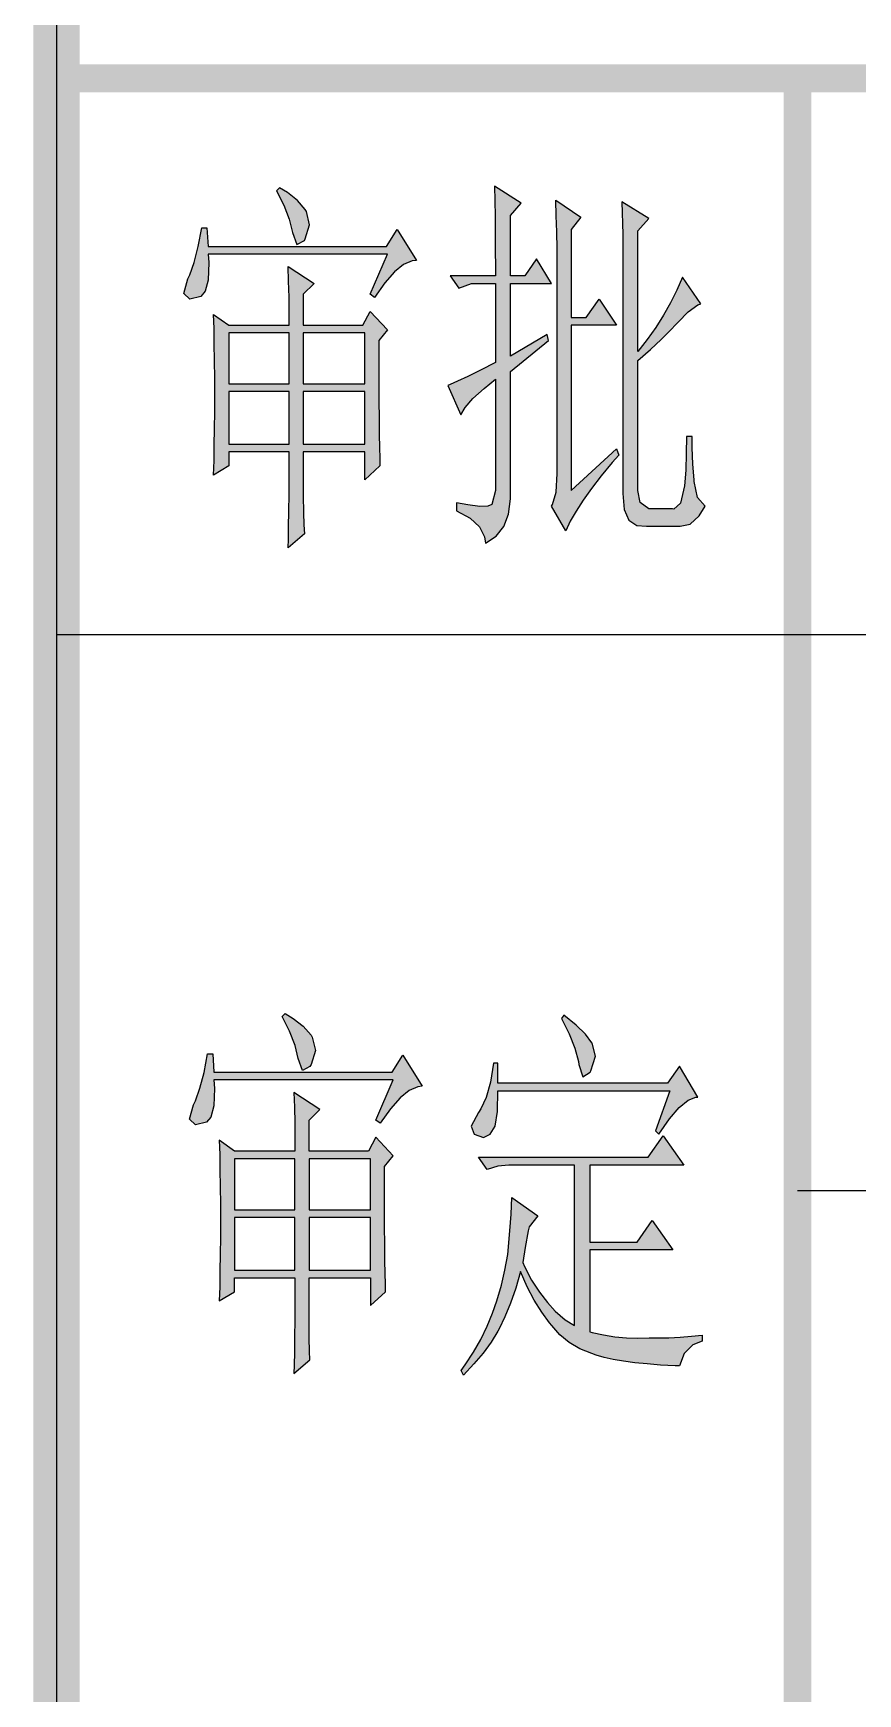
# Model space of a CAD drawing. Extents: x 458975 to 585950, y -118893 to 21149.
# Drawn here: x 501153 to 501954, y -67015 to -65402 of the extents above; entities that cross this region are included whole.
import ezdxf

# ---------------------------------------------------------------- set-up
doc = ezdxf.new("R2010")
doc.units = 0
doc.header["$LTSCALE"] = 1000
doc.header["$MEASUREMENT"] = 0
doc.layers.add('1', color=3, linetype='CONTINUOUS')

msp = doc.modelspace()

# ---------------------------------------------------------------- hatches: boundary and pattern name
at = {"layer": '1'}
h = msp.add_hatch(color=256, dxfattribs=at)
h.paths.add_polyline_path([(501418.5, -65575.3), (501417.3, -65573.4), (501409.8, -65564.7), (501400, -65557), (501392.2, -65552.3), (501389.2, -65555.3), (501396.4, -65569.4), (501401.8, -65583), (501404.9, -65595.9), (501409.1, -65607.6), (501416.4, -65603.7), (501417.3, -65601.8), (501421.5, -65588.2)])
h.paths.add_polyline_path([(501506.7, -65592.9), (501496.1, -65609.3), (501323, -65609.3), (501321.8, -65591.2), (501316.7, -65591.2), (501313.4, -65609.5), (501309.4, -65624.8), (501305, -65637), (501303.1, -65640.7), (501299.3, -65655), (501305.2, -65660.4), (501315.8, -65657.8), (501320, -65652.9), (501323, -65642.1), (501323.5, -65625), (501323, -65616.8), (501497.1, -65616.8), (501480.4, -65655.7), (501484.6, -65658.8), (501494.5, -65644.7), (501503.9, -65634.1), (501512.8, -65626.9), (501521.2, -65623.4), (501525.4, -65622.9)])
h.paths.add_polyline_path([(501497.1, -65690.4), (501480.4, -65672.4), (501473.1, -65685.8), (501415.4, -65685.8), (501415.4, -65655.7), (501425.8, -65645.4), (501400.7, -65628.8), (501401.1, -65643.1), (501401.6, -65658.5), (501401.6, -65685.8), (501343, -65685.8), (501328.2, -65675.4), (501328.7, -65689), (501328.9, -65704), (501329.1, -65720.2), (501329.4, -65737.4), (501329.4, -65769.5), (501329.1, -65786.4), (501328.9, -65802.3), (501328.7, -65817.3), (501328.2, -65831.4), (501343, -65822.3), (501343, -65808.9), (501401.6, -65808.9), (501401.6, -65849.7), (501401.4, -65866.6), (501401.1, -65881.1), (501400.9, -65893.6), (501400.7, -65901.8), (501416.4, -65888.4), (501415.9, -65879.7), (501415.7, -65867.5), (501415.4, -65851.6), (501415.4, -65808.9), (501475.2, -65808.9), (501475.2, -65835.9), (501489.8, -65822.3), (501489.6, -65814.8), (501489.3, -65804.7), (501489.1, -65792), (501489.1, -65776.8), (501488.8, -65758.9), (501488.8, -65700.8)])
h.paths.add_polyline_path([(501475.2, -65742.7), (501415.4, -65742.7), (501415.4, -65693.3), (501475.2, -65693.3)], flags=16)
h.paths.add_polyline_path([(501475.2, -65750.3), (501475.2, -65801.4), (501415.4, -65801.4), (501415.4, -65750.3)], flags=16)
h.paths.add_polyline_path([(501401.6, -65742.7), (501343, -65742.7), (501343, -65693.3), (501401.6, -65693.3)], flags=16)
h.paths.add_polyline_path([(501401.6, -65750.3), (501401.6, -65801.4), (501343, -65801.4), (501343, -65750.3)], flags=16)
h.paths.add_polyline_path([(501653.5, -65700.8), (501652.3, -65694.9), (501616.7, -65715.8), (501616.7, -65645.4), (501656.6, -65645.4), (501642, -65621.2), (501630.5, -65637.9), (501616.7, -65637.9), (501616.7, -65579.3), (501627.2, -65567.3), (501601, -65550.9), (501601.4, -65565), (501601.7, -65580), (501601.9, -65595.9), (501601.9, -65612.6), (501602.1, -65629.9), (501602.1, -65637.9), (501558, -65637.9), (501566.5, -65649.9), (501578.9, -65645.4), (501602.1, -65645.4), (501602.1, -65721.9), (501587.4, -65729.4), (501575.2, -65735.5), (501565.3, -65740.2), (501558, -65743.5), (501555.9, -65744.4), (501568.6, -65772.8), (501572.6, -65765.7), (501580.1, -65757.1), (501591.1, -65747.2), (501602.1, -65738.3), (501602.1, -65846.4), (501598.6, -65859.8), (501594.6, -65861.4), (501586.9, -65861.7), (501575.2, -65860.3), (501564.4, -65858.4), (501564.4, -65865.9), (501577.5, -65873.2), (501586.7, -65881.6), (501591.6, -65891.2), (501592.5, -65897.3), (501602.8, -65890.5), (501610.1, -65881.1), (501614.8, -65869.2), (501616.7, -65854.4), (501616.7, -65730.8)])
h.paths.add_polyline_path([(501675.6, -65685.8), (501719.6, -65685.8), (501702.8, -65660.4), (501690.1, -65678.2), (501675.6, -65678.2), (501675.6, -65592.9), (501684.9, -65580.9), (501660.8, -65564.3), (501661.2, -65579.5), (501661.7, -65595.2), (501661.9, -65611.6), (501661.9, -65829.8), (501661.2, -65847.8), (501657.5, -65860), (501656.6, -65861.4), (501670.4, -65885.4), (501674.8, -65876.2), (501680.5, -65866.4), (501687.3, -65855.8), (501695.5, -65844.3), (501704.9, -65832.1), (501715.4, -65819.2), (501721.8, -65811.9), (501719.6, -65805.8), (501675.6, -65846.4)])
h.paths.add_polyline_path([(501752.7, -65709.4), (501763, -65699.8), (501771.5, -65691.4), (501778.3, -65684.1), (501779.5, -65682.9), (501789.3, -65672.9), (501798.7, -65666), (501801.5, -65664.9), (501783.7, -65639.3), (501778.3, -65651.7), (501772.2, -65664.2), (501765.4, -65676.1), (501757.9, -65688.1), (501749.4, -65699.8), (501740.5, -65711.3), (501740.5, -65594.3), (501751.1, -65582.3), (501724.8, -65565.9), (501725.7, -65597.8), (501726, -65613.7), (501726, -65849.2), (501727.2, -65864.7), (501731.6, -65875), (501739.6, -65880.4), (501749, -65880.9), (501781.6, -65880.9), (501791.4, -65879), (501800.1, -65871), (501805.7, -65861.4), (501798.5, -65853.2), (501795.2, -65837.5), (501795.2, -65835.9), (501793.8, -65820.6), (501793.1, -65804.4), (501793.1, -65793.9), (501787.7, -65793.9), (501787.4, -65810.5), (501787, -65826.5), (501785.8, -65841.7), (501782, -65858.6), (501775.5, -65864.5), (501774.1, -65864.2), (501751.1, -65864.2), (501742.6, -65858.1), (501740.5, -65846.4), (501740.5, -65720.2)])
h = msp.add_hatch(color=256, dxfattribs=at)
h.paths.add_polyline_path([(501654.6, -66654.3), (501647.1, -66644), (501639.8, -66632.5), (501633, -66619.4), (501626.5, -66604.6), (501621.8, -66620.8), (501616.6, -66635.5), (501611.2, -66648.7), (501605.6, -66660.2), (501604.4, -66662.5), (501597.8, -66673.1), (501590.1, -66683.9), (501581.2, -66694.4), (501570.9, -66705.2), (501568.8, -66700.8), (501572.7, -66695.1), (501580.7, -66682.9), (501588, -66670.5), (501594.1, -66657.8), (501599.3, -66645.2), (501603.5, -66633), (501607.9, -66618), (501611.2, -66603.2), (501614, -66588.2), (501616.1, -66565), (501617.3, -66548.8), (501618, -66532.6), (501643.3, -66550.6), (501634.9, -66561.2), (501634, -66565.2), (501630.9, -66581.4), (501628.6, -66595.7), (501630.4, -66599.9), (501637.2, -66613), (501644.8, -66624.8), (501652.7, -66634.6), (501660.2, -66643.1), (501669.9, -66651.5), (501679, -66657.1), (501679, -66501.2), (501615, -66501.2), (501604.4, -66502.3), (501594.1, -66505.6), (501585.6, -66493.6), (501750.3, -66493.6), (501765.1, -66472.8), (501785, -66501.2), (501693.8, -66501.2), (501693.8, -66576.2), (501739.7, -66576.2), (501754.5, -66555.1), (501774.5, -66583.7), (501693.8, -66583.7), (501693.8, -66663.2), (501695.9, -66663.7), (501707.1, -66666), (501718.2, -66667.9), (501729.4, -66669.1), (501740.5, -66669.3), (501751.5, -66669.1), (501758.7, -66669.1), (501770.5, -66668.9), (501781.7, -66668.2), (501792.5, -66667.4), (501802.8, -66666.3), (501802.8, -66672.1), (501793.9, -66675.7), (501785.5, -66684.1), (501780.8, -66696.1), (501776.6, -66696.1), (501762.5, -66695.4), (501749.4, -66694.4), (501737.4, -66693.2), (501726.4, -66691.8), (501716.5, -66690), (501707.6, -66688.1), (501699.9, -66685.7), (501695.7, -66684.3), (501684.2, -66679.6), (501673.8, -66673.5), (501664.7, -66666), (501657, -66657.1)])
h.paths.add_polyline_path([(501760.9, -66471.1), (501771.2, -66456.4), (501780.6, -66445.3), (501789.2, -66438.3), (501796.7, -66435.2), (501798.6, -66435.2), (501780.8, -66405.2), (501769.3, -66421.6), (501604.4, -66421.6), (501604.4, -66402.2), (501600.2, -66402.2), (501597.4, -66420.7), (501593.2, -66435.5), (501588, -66446.7), (501585.6, -66450.3), (501578.6, -66463.6), (501581.4, -66471.1), (501590.6, -66474.6), (501597.1, -66471.1), (501601.8, -66463.6), (501604.2, -66449.3), (501604.4, -66429.1), (501771.4, -66429.1), (501757.6, -66468.1)])
h.paths.add_polyline_path([(501421, -66487.8), (501421, -66457.8), (501431.3, -66447.2), (501406.2, -66430.8), (501406.7, -66444.9), (501407.2, -66460.3), (501407.2, -66487.8), (501348.5, -66487.8), (501333.7, -66477.2), (501334.2, -66491.1), (501334.4, -66505.8), (501334.7, -66522), (501334.9, -66539.4), (501334.9, -66571.3), (501334.7, -66588.2), (501334.4, -66604.1), (501334.2, -66619.4), (501333.7, -66633.2), (501348.5, -66624.3), (501348.5, -66610.7), (501407.2, -66610.7), (501407.2, -66651.5), (501406.9, -66668.4), (501406.7, -66682.9), (501406.5, -66695.4), (501406.2, -66703.6), (501421.9, -66690.2), (501421.5, -66681.8), (501421.2, -66669.3), (501421, -66653.4), (501421, -66610.7), (501480.8, -66610.7), (501480.8, -66637.7), (501495.3, -66624.3), (501495.1, -66616.6), (501494.9, -66606.5), (501494.6, -66593.8), (501494.6, -66578.6), (501494.4, -66560.7), (501494.4, -66502.8), (501502.6, -66492.2), (501486, -66474.2), (501478.7, -66487.8)])
h.paths.add_polyline_path([(501421, -66495.3), (501421, -66544.8), (501480.8, -66544.8), (501480.8, -66495.3)], flags=16)
h.paths.add_polyline_path([(501348.5, -66495.3), (501348.5, -66544.8), (501407.2, -66544.8), (501407.2, -66495.3)], flags=16)
h.paths.add_polyline_path([(501480.8, -66603.2), (501480.8, -66552.3), (501421, -66552.3), (501421, -66603.2)], flags=16)
h.paths.add_polyline_path([(501407.2, -66603.2), (501407.2, -66552.3), (501348.5, -66552.3), (501348.5, -66603.2)], flags=16)
h.paths.add_polyline_path([(501327.4, -66393.3), (501328.6, -66411.1), (501501.7, -66411.1), (501512.2, -66394.7), (501531, -66424.7), (501526.8, -66425.2), (501518.3, -66428.7), (501509.4, -66435.9), (501500, -66446.5), (501490.2, -66460.6), (501486, -66457.8), (501502.6, -66418.6), (501328.6, -66418.6), (501329, -66426.8), (501328.6, -66443.9), (501325.5, -66454.7), (501321.3, -66459.6), (501310.8, -66462.2), (501304.9, -66456.8), (501308.6, -66442.7), (501310.5, -66439), (501315, -66426.6), (501319, -66411.3), (501322.2, -66393.3)])
h.paths.add_polyline_path([(501397.8, -66354.1), (501405.5, -66358.8), (501415.4, -66366.5), (501422.9, -66375.2), (501424, -66377.1), (501427.1, -66390), (501422.9, -66403.6), (501421.9, -66405.5), (501414.7, -66409.4), (501410.4, -66397.7), (501407.4, -66385), (501402, -66371.2), (501394.7, -66357.1)])
h.paths.add_polyline_path([(501694.7, -66409.7), (501699.2, -66395.6), (501695.9, -66382.9), (501695.7, -66382.7), (501689.6, -66374.3), (501680.4, -66365.3), (501668.4, -66355.7), (501666.3, -66358.8), (501673.8, -66373.8), (501679.2, -66387.9), (501682.8, -66400.8), (501683.2, -66403.6), (501687, -66415.5), (501694, -66410.9)])

# ---------------------------------------------------------------- linework, layer by layer
for p, q in [((501175.5, -64076.8), (501175.5, -69226.1)), ((501175.5, -65986.1), (506575.5, -65986.1)), ((501895.5, -66526.1), (506575.5, -66526.1))]:
    msp.add_line(p, q, dxfattribs=at)
at = {"layer": '1', "const_width": 45}
msp.add_lwpolyline([(501175.5, -64006.5), (517375.5, -64006.5), (517375.5, -69226.1), (501175.5, -69226.1)], close=True, dxfattribs=at)
at = {"layer": '1', "const_width": 27}
for points in [[(501175.5, -65446.1), (517375.5, -65446.1)], [(501895.5, -65446.1), (501895.5, -69226.1)]]:
    msp.add_lwpolyline(points, dxfattribs=at)
at = {"layer": '1'}
for points in [[(501421.5, -65588.2), (501418.5, -65575.3), (501417.3, -65573.4), (501409.8, -65564.7), (501400, -65557), (501392.2, -65552.3), (501389.2, -65555.3), (501396.4, -65569.4), (501401.8, -65583), (501404.9, -65595.9), (501409.1, -65607.6), (501416.4, -65603.7), (501417.3, -65601.8)], [(501564.4, -65858.4), (501564.4, -65865.9), (501577.5, -65873.2), (501586.7, -65881.6), (501591.6, -65891.2), (501592.5, -65897.3), (501602.8, -65890.5), (501610.1, -65881.1), (501614.8, -65869.2), (501616.7, -65854.4), (501616.7, -65730.8), (501653.5, -65700.8), (501652.3, -65694.9), (501616.7, -65715.8), (501616.7, -65645.4), (501656.6, -65645.4), (501642, -65621.2), (501630.5, -65637.9), (501616.7, -65637.9), (501616.7, -65579.3), (501627.2, -65567.3), (501601, -65550.9), (501601.4, -65565), (501601.7, -65580), (501601.9, -65595.9), (501601.9, -65612.6), (501602.1, -65629.9), (501602.1, -65637.9), (501558, -65637.9), (501566.5, -65649.9), (501578.9, -65645.4), (501602.1, -65645.4), (501602.1, -65721.9), (501587.4, -65729.4), (501575.2, -65735.5), (501565.3, -65740.2), (501558, -65743.5), (501555.9, -65744.4), (501568.6, -65772.8), (501572.6, -65765.7), (501580.1, -65757.1), (501591.1, -65747.2), (501602.1, -65738.3), (501602.1, -65846.4), (501598.6, -65859.8), (501594.6, -65861.4), (501586.9, -65861.7), (501575.2, -65860.3)], [(501680.5, -65866.4), (501674.8, -65876.2), (501670.4, -65885.4), (501656.6, -65861.4), (501657.5, -65860), (501661.2, -65847.8), (501661.9, -65829.8), (501661.9, -65611.6), (501661.7, -65595.2), (501661.2, -65579.5), (501660.8, -65564.3), (501684.9, -65580.9), (501675.6, -65592.9), (501675.6, -65678.2), (501690.1, -65678.2), (501702.8, -65660.4), (501719.6, -65685.8), (501675.6, -65685.8), (501675.6, -65846.4), (501719.6, -65805.8), (501721.8, -65811.9), (501715.4, -65819.2), (501704.9, -65832.1), (501695.5, -65844.3), (501687.3, -65855.8)], [(501775.5, -65864.5), (501774.1, -65864.2), (501751.1, -65864.2), (501742.6, -65858.1), (501740.5, -65846.4), (501740.5, -65720.2), (501752.7, -65709.4), (501763, -65699.8), (501771.5, -65691.4), (501778.3, -65684.1), (501779.5, -65682.9), (501789.3, -65672.9), (501798.7, -65666), (501801.5, -65664.9), (501783.7, -65639.3), (501778.3, -65651.7), (501772.2, -65664.2), (501765.4, -65676.1), (501757.9, -65688.1), (501749.4, -65699.8), (501740.5, -65711.3), (501740.5, -65594.3), (501751.1, -65582.3), (501724.8, -65565.9), (501725.7, -65597.8), (501726, -65613.7), (501726, -65849.2), (501727.2, -65864.7), (501731.6, -65875), (501739.6, -65880.4), (501749, -65880.9), (501781.6, -65880.9), (501791.4, -65879), (501800.1, -65871), (501805.7, -65861.4), (501798.5, -65853.2), (501795.2, -65837.5), (501795.2, -65835.9), (501793.8, -65820.6), (501793.1, -65804.4), (501793.1, -65793.9), (501787.7, -65793.9), (501787.4, -65810.5), (501787, -65826.5), (501785.8, -65841.7), (501782, -65858.6)], [(501323, -65609.3), (501496.1, -65609.3), (501506.7, -65592.9), (501525.4, -65622.9), (501521.2, -65623.4), (501512.8, -65626.9), (501503.9, -65634.1), (501494.5, -65644.7), (501484.6, -65658.8), (501480.4, -65655.7), (501497.1, -65616.8), (501323, -65616.8), (501323.5, -65625), (501323, -65642.1), (501320, -65652.9), (501315.8, -65657.8), (501305.2, -65660.4), (501299.3, -65655), (501303.1, -65640.7), (501305, -65637), (501309.4, -65624.8), (501313.4, -65609.5), (501316.7, -65591.2), (501321.8, -65591.2)], [(501489.6, -65814.8), (501489.8, -65822.3), (501475.2, -65835.9), (501475.2, -65808.9), (501415.4, -65808.9), (501415.4, -65851.6), (501415.7, -65867.5), (501415.9, -65879.7), (501416.4, -65888.4), (501400.7, -65901.8), (501400.9, -65893.6), (501401.1, -65881.1), (501401.4, -65866.6), (501401.6, -65849.7), (501401.6, -65808.9), (501343, -65808.9), (501343, -65822.3), (501328.2, -65831.4), (501328.7, -65817.3), (501328.9, -65802.3), (501329.1, -65786.4), (501329.4, -65769.5), (501329.4, -65737.4), (501329.1, -65720.2), (501328.9, -65704), (501328.7, -65689), (501328.2, -65675.4), (501343, -65685.8), (501401.6, -65685.8), (501401.6, -65658.5), (501401.1, -65643.1), (501400.7, -65628.8), (501425.8, -65645.4), (501415.4, -65655.7), (501415.4, -65685.8), (501473.1, -65685.8), (501480.4, -65672.4), (501497.1, -65690.4), (501488.8, -65700.8), (501488.8, -65758.9), (501489.1, -65776.8), (501489.1, -65792), (501489.3, -65804.7)], [(501343, -65742.7), (501401.6, -65742.7), (501401.6, -65693.3), (501343, -65693.3)], [(501475.2, -65693.3), (501415.4, -65693.3), (501415.4, -65742.7), (501475.2, -65742.7)], [(501343, -65801.4), (501401.6, -65801.4), (501401.6, -65750.3), (501343, -65750.3)], [(501475.2, -65750.3), (501415.4, -65750.3), (501415.4, -65801.4), (501475.2, -65801.4)], [(501397.8, -66354.1), (501405.5, -66358.8), (501415.4, -66366.5), (501422.9, -66375.2), (501424, -66377.1), (501427.1, -66390), (501422.9, -66403.6), (501421.9, -66405.5), (501414.7, -66409.4), (501410.4, -66397.7), (501407.4, -66385), (501402, -66371.2), (501394.7, -66357.1)], [(501694.7, -66409.7), (501699.2, -66395.6), (501695.9, -66382.9), (501695.7, -66382.7), (501689.6, -66374.3), (501680.4, -66365.3), (501668.4, -66355.7), (501666.3, -66358.8), (501673.8, -66373.8), (501679.2, -66387.9), (501682.8, -66400.8), (501683.2, -66403.6), (501687, -66415.5), (501694, -66410.9)], [(501327.4, -66393.3), (501328.6, -66411.1), (501501.7, -66411.1), (501512.2, -66394.7), (501531, -66424.7), (501526.8, -66425.2), (501518.3, -66428.7), (501509.4, -66435.9), (501500, -66446.5), (501490.2, -66460.6), (501486, -66457.8), (501502.6, -66418.6), (501328.6, -66418.6), (501329, -66426.8), (501328.6, -66443.9), (501325.5, -66454.7), (501321.3, -66459.6), (501310.8, -66462.2), (501304.9, -66456.8), (501308.6, -66442.7), (501310.5, -66439), (501315, -66426.6), (501319, -66411.3), (501322.2, -66393.3)], [(501760.9, -66471.1), (501771.2, -66456.4), (501780.6, -66445.3), (501789.2, -66438.3), (501796.7, -66435.2), (501798.6, -66435.2), (501780.8, -66405.2), (501769.3, -66421.6), (501604.4, -66421.6), (501604.4, -66402.2), (501600.2, -66402.2), (501597.4, -66420.7), (501593.2, -66435.5), (501588, -66446.7), (501585.6, -66450.3), (501578.6, -66463.6), (501581.4, -66471.1), (501590.6, -66474.6), (501597.1, -66471.1), (501601.8, -66463.6), (501604.2, -66449.3), (501604.4, -66429.1), (501771.4, -66429.1), (501757.6, -66468.1)], [(501421, -66487.8), (501421, -66457.8), (501431.3, -66447.2), (501406.2, -66430.8), (501406.7, -66444.9), (501407.2, -66460.3), (501407.2, -66487.8), (501348.5, -66487.8), (501333.7, -66477.2), (501334.2, -66491.1), (501334.4, -66505.8), (501334.7, -66522), (501334.9, -66539.4), (501334.9, -66571.3), (501334.7, -66588.2), (501334.4, -66604.1), (501334.2, -66619.4), (501333.7, -66633.2), (501348.5, -66624.3), (501348.5, -66610.7), (501407.2, -66610.7), (501407.2, -66651.5), (501406.9, -66668.4), (501406.7, -66682.9), (501406.5, -66695.4), (501406.2, -66703.6), (501421.9, -66690.2), (501421.5, -66681.8), (501421.2, -66669.3), (501421, -66653.4), (501421, -66610.7), (501480.8, -66610.7), (501480.8, -66637.7), (501495.3, -66624.3), (501495.1, -66616.6), (501494.9, -66606.5), (501494.6, -66593.8), (501494.6, -66578.6), (501494.4, -66560.7), (501494.4, -66502.8), (501502.6, -66492.2), (501486, -66474.2), (501478.7, -66487.8)], [(501654.6, -66654.3), (501647.1, -66644), (501639.8, -66632.5), (501633, -66619.4), (501626.5, -66604.6), (501621.8, -66620.8), (501616.6, -66635.5), (501611.2, -66648.7), (501605.6, -66660.2), (501604.4, -66662.5), (501597.8, -66673.1), (501590.1, -66683.9), (501581.2, -66694.4), (501570.9, -66705.2), (501568.8, -66700.8), (501572.7, -66695.1), (501580.7, -66682.9), (501588, -66670.5), (501594.1, -66657.8), (501599.3, -66645.2), (501603.5, -66633), (501607.9, -66618), (501611.2, -66603.2), (501614, -66588.2), (501616.1, -66565), (501617.3, -66548.8), (501618, -66532.6), (501643.3, -66550.6), (501634.9, -66561.2), (501634, -66565.2), (501630.9, -66581.4), (501628.6, -66595.7), (501630.4, -66599.9), (501637.2, -66613), (501644.8, -66624.8), (501652.7, -66634.6), (501660.2, -66643.1), (501669.9, -66651.5), (501679, -66657.1), (501679, -66501.2), (501615, -66501.2), (501604.4, -66502.3), (501594.1, -66505.6), (501585.6, -66493.6), (501750.3, -66493.6), (501765.1, -66472.8), (501785, -66501.2), (501693.8, -66501.2), (501693.8, -66576.2), (501739.7, -66576.2), (501754.5, -66555.1), (501774.5, -66583.7), (501693.8, -66583.7), (501693.8, -66663.2), (501695.9, -66663.7), (501707.1, -66666), (501718.2, -66667.9), (501729.4, -66669.1), (501740.5, -66669.3), (501751.5, -66669.1), (501758.7, -66669.1), (501770.5, -66668.9), (501781.7, -66668.2), (501792.5, -66667.4), (501802.8, -66666.3), (501802.8, -66672.1), (501793.9, -66675.7), (501785.5, -66684.1), (501780.8, -66696.1), (501776.6, -66696.1), (501762.5, -66695.4), (501749.4, -66694.4), (501737.4, -66693.2), (501726.4, -66691.8), (501716.5, -66690), (501707.6, -66688.1), (501699.9, -66685.7), (501695.7, -66684.3), (501684.2, -66679.6), (501673.8, -66673.5), (501664.7, -66666), (501657, -66657.1)], [(501348.5, -66495.3), (501348.5, -66544.8), (501407.2, -66544.8), (501407.2, -66495.3)], [(501421, -66495.3), (501421, -66544.8), (501480.8, -66544.8), (501480.8, -66495.3)], [(501407.2, -66603.2), (501407.2, -66552.3), (501348.5, -66552.3), (501348.5, -66603.2)], [(501480.8, -66603.2), (501480.8, -66552.3), (501421, -66552.3), (501421, -66603.2)]]:
    msp.add_lwpolyline(points, close=True, dxfattribs=at)

doc.saveas('drawing.dxf')
